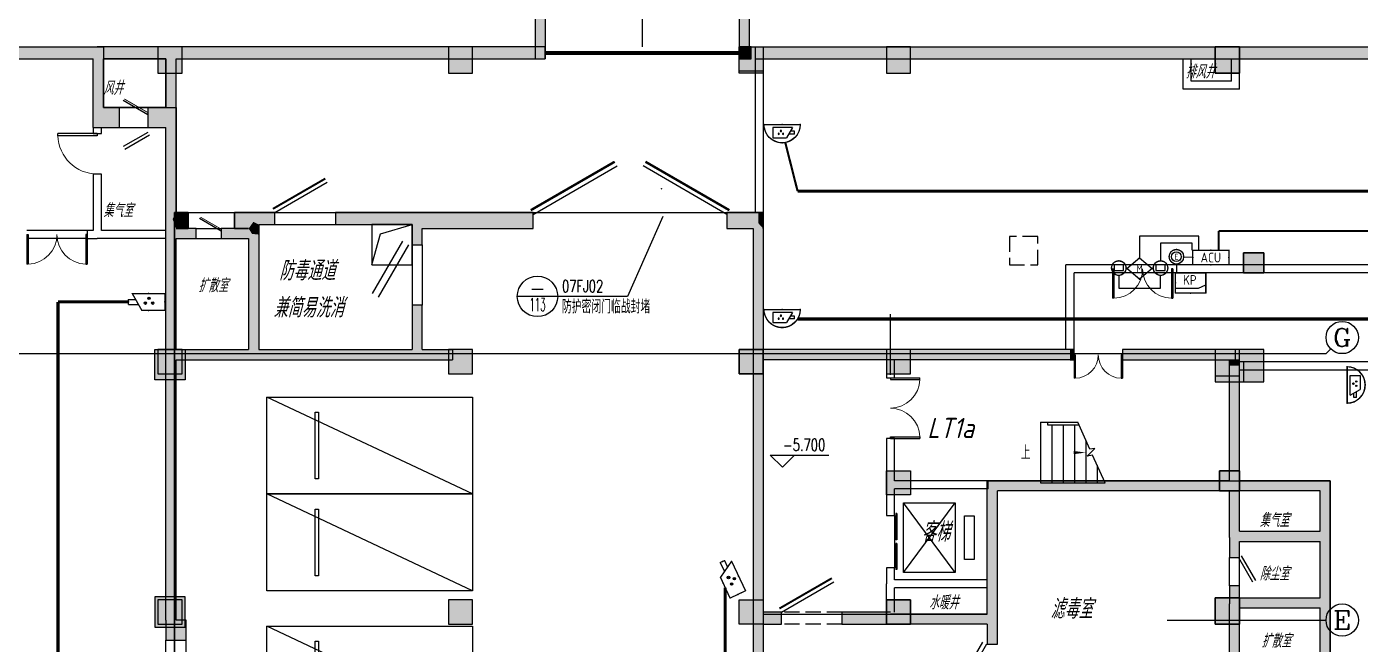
# Model space of a CAD drawing. Extents: x 1398449 to 2142961, y 256969 to 1032940.
# Drawn here: x 1593401 to 1626445, y 987107 to 1002407 of the extents above; entities that cross this region are included whole.
import ezdxf
from ezdxf.enums import TextEntityAlignment as Align

# ---------------------------------------------------------------- set-up
doc = ezdxf.new("R2010")
doc.units = 0
doc.header["$LTSCALE"] = 1500
doc.header["$PDSIZE"] = 50
doc.linetypes.add('DASH', pattern=[0.35, 0.25, -0.1])
for name, color, linetype in [('1-建筑底图', 8, 'Continuous'), ('A-Pkng-Bdry', 132, 'Continuous'), ('AXIS_TEXT', 7, 'Continuous'), ('EQUIP-安防', 3, 'Continuous'), ('PUB_HATCH', 8, 'Continuous'), ('WIRE-综合布线', 5, 'Continuous'), ('公用-影线', 8, 'Continuous'), ('建筑-墙体', 2, 'Continuous'), ('建筑-柱子', 2, 'Continuous'), ('覆土', 7, 'Continuous')]:
    doc.layers.add(name, color=color, linetype=linetype)
doc.styles.add('_TCH_AXIS', font='COMPLEX', dxfattribs={"bigfont": 'GBCBIG'})
doc.styles.add('_TCH_DIM', font='SIMPLEX', dxfattribs={"bigfont": 'GBCBIG'})
doc.styles.add('_TEL_ATTDEF', font='GBENOR', dxfattribs={"width": 0.8, "height": 3, "bigfont": 'GBCBIG'})
doc.styles.add('_TEL_DIM', font='SIMPLEX', dxfattribs={"width": 0.8, "height": 3.5, "bigfont": 'HZTXT'})
doc.styles.add('A_DIM', font='simplex.shx', dxfattribs={"width": 0.7, "bigfont": 'gbcbig.shx'})
doc.styles.add('COMPLEX', font='COMPLEX')
doc.styles.get("Standard").update_dxf_attribs({"font": 'gbeitc.shx', "bigfont": 'gbcbig.shx'})

# ---------------------------------------------------------------- blocks, each defined once
blk = doc.blocks.new('_FZH')
blk.add_lwpolyline([(-0.5, -0.5), (0.5, -0.5), (0.5, 0.5), (-0.5, 0.5)], close=True)
at = {"layer": 'PUB_HATCH'}
blk.add_solid([(-0.5, -0.5), (0.5, -0.5), (-0.5, 0.5), (0.5, 0.5)], dxfattribs=at)
blk = doc.blocks.new('A$C10362422')
at = {"layer": '公用-影线'}
for points in [[(12573, 17526), (12573, 3326), (12823, 3326), (12823, 17526)], [(7523, 3626), (7773, 3626), (7773, 8676), (7523, 8676)]]:
    blk.add_hatch(color=256, dxfattribs=at).paths.add_polyline_path(points)
at = {"layer": '建筑-墙体'}
for p, q in [((12573, 17526), (12573, 3326)), ((12823, 17526), (12823, 3326)), ((7523, 9376), (7523, 3626)), ((7773, 8426), (7773, 3626)), ((12823, 3326), (12573, 3326))]:
    blk.add_line(p, q, dxfattribs=at)
at = {"layer": '覆土'}
blk.add_line((10173, 8426), (10173, 3626), dxfattribs=at)
at = {"layer": '建筑-柱子', "xscale": 600, "yscale": 600, "zscale": 600, "rotation": 90}
blk.add_blockref('_FZH', (7473, 3326), dxfattribs=at)
blk = doc.blocks.new('$DorLib2D$00000002')
for p, q in [((-0.5, 0), (-0.5, 0.4875)), ((-0.475, 0.4875), (-0.5, 0.4875)), ((-0.475, 0), (-0.475, 0.4875)), ((0.475, 0), (0.475, 0.4875)), ((0.475, 0.4875), (0.5, 0.4875)), ((0.5, 0), (0.5, 0.4875)), ((-0.5, 0), (-0.475, 0)), ((0.5, 0), (0.475, 0))]:
    blk.add_line(p, q)
at = {"lineweight": 13}
for centre, start, end in [((-0.4875, 0), 0, 88.53072), ((0.4875, 0), 91.46928, 180)]:
    blk.add_arc(centre, 0.4875, start, end, dxfattribs=at)
blk = doc.blocks.new('$DorLib2D$00000180')
at = {"color": 0}
for p, q in [((-0.557, 0.242), (0.309, 0.742)), ((-0.5, 0.143), (0.366, 0.643))]:
    blk.add_line(p, q, dxfattribs=at)
blk = doc.blocks.new('$DORLIB2D$00000127')
at = {"color": 0}
for points in [[(-0.533, 0.795), (-0.533, 0.69)], [(-0.033, 0.795), (-0.533, 0.795)], [(-0.033, 0.795), (-0.033, 0.69)], [(0.533, 0.795), (0.033, 0.795)], [(0.033, 0.795), (0.033, 0.69)], [(0.533, 0.795), (0.533, 0.69)], [(-0.033, 0.69), (-0.533, 0.69)], [(0.533, 0.69), (0.033, 0.69)], [(0.5, 0.5), (-0.5, 0.5)]]:
    blk.add_lwpolyline(points, dxfattribs=at)
blk = doc.blocks.new('$DorLib2D$00000193')
at = {"color": 0}
blk.add_line((-0.5, 0.1), (0.366, 0.6), dxfattribs=at)
at = {"color": 0, "const_width": 0.0333}
blk.add_lwpolyline([(-0.533, 0.158), (0.333, 0.658)], dxfattribs=at)
blk = doc.blocks.new('$DorLib2D$00000213')
at = {"color": 0, "linetype": 'DASH', "const_width": 0.02}
blk.add_lwpolyline([(0.5, 0), (-0.5, 0)], dxfattribs=at)
blk = doc.blocks.new('$DorLib2D$00000207')
at = {"color": 0}
for p, q in [((-0.5, 0.0313), (-0.067, 0.2813)), ((0.5, 0.0313), (0.067, 0.2813))]:
    blk.add_line(p, q, dxfattribs=at)
at = {"color": 0, "const_width": 0.0125}
for points in [[(-0.5125, 0.0529), (-0.0795, 0.3029)], [(0.5125, 0.0529), (0.0795, 0.3029)]]:
    blk.add_lwpolyline(points, dxfattribs=at)
blk = doc.blocks.new('$DorLib2D$00000001')
for p, q in [((0.45, 0.975), (0.5, 0.975)), ((0.45, 0), (0.45, 0.975)), ((0.5, 0), (0.5, 0.975)), ((0.5, 0), (0.45, 0))]:
    blk.add_line(p, q)
at = {"lineweight": 13}
blk.add_arc((0.475, 0), 0.975, 91.4693, 180, dxfattribs=at)
blk = doc.blocks.new('_AXISO')
blk.add_circle((0, 0), 0.5)
at = {"layer": 'AXIS_TEXT', "style": 'COMPLEX', "width": 1.041667}
blk.add_attdef('A', text='', height=0.56, dxfattribs=at).set_placement((-0.25, -0.28), (0.25, -0.28), align=Align.FIT)
blk = doc.blocks.new('*U195')
at = {"layer": 'A-Pkng-Bdry'}
blk.add_line((28605, 362529), (26205, 357429), dxfattribs=at)
for points in [[(28605, 357429), (26205, 357429), (26205, 362529), (28605, 362529)], [(28231, 358629), (26580, 358629), (26580, 358710), (28231, 358710)]]:
    blk.add_lwpolyline(points, close=True, dxfattribs=at)
blk = doc.blocks.new('1-地下一层建筑底图')
at = {"layer": '1-建筑底图'}
for points in [[(74000, 36500), (74000, 36200), (79300, 36200), (79416.7, 36300), (79400, 36500)], [(81216.7, 36300), (81200, 36500), (79400, 36500), (79416.7, 36300), (79550, 36200), (81100, 36200)], [(81350, 36200), (90500, 36200), (90500, 36500), (81200, 36500), (81216.7, 36300)], [(95600, 36500), (95300, 36500), (95300, 36200), (95600, 36200)], [(95700, 36200), (106400, 36200), (106400, 36500), (95700, 36500)], [(106400, 36500), (106400, 36200), (107600, 36200), (107600, 36500)], [(107600, 36500), (107600, 36200), (120850, 36200), (120975, 36300), (120975, 36500)], [(79300, 34500), (79550, 35000), (79550, 36200), (79416.7, 36300), (79300, 36200)], [(81183.3, 34800), (81350, 34900), (81350, 36200), (81216.7, 36300), (81100, 36200), (81100, 35000)], [(79300, 34500), (79950, 34500), (79950, 35000), (79550, 35000)], [(81100, 35000), (80650, 35000), (80650, 34500), (81100, 34500), (81183.3, 34800)], [(81266.7, 32233.3), (81350, 32400), (81350, 34900), (81183.3, 34800), (81100, 34500), (81100, 32300)], [(81350, 32000), (81650, 32000), (81650, 32400), (81350, 32400), (81266.7, 32233.3)], [(83250, 32400), (82800, 32400), (82800, 32000), (83150, 32000), (83266.7, 32166.7)], [(83400, 32100), (83800, 32100), (83800, 32400), (83250, 32400), (83266.7, 32166.7)], [(87325, 32400), (85300, 32400), (85300, 32100), (87200, 32100), (87325, 32166.7)], [(87450, 32000), (90200, 32000), (90200, 32400), (87325, 32400), (87325, 32166.7)], [(95775, 32400), (95000, 32400), (95000, 32000), (95650, 32000), (95775, 32133.3)], [(95900, 32400), (95775, 32400), (95775, 32133.3), (95900, 32000)], [(81266.7, 31866.7), (81350, 32000), (81266.7, 32233.3), (81100, 32300), (81100, 31850)], [(83266.7, 32166.7), (83150, 32000), (83233.3, 31866.7), (83400, 31850), (83400, 32100)], [(87200, 32100), (87200, 31600), (87450, 31600), (87450, 32000), (87325, 32166.7)], [(95775, 32133.3), (95650, 32000), (95650, 28900), (95816.7, 28883.3), (95900, 29000), (95900, 32000)], [(81266.7, 28883.3), (81350, 29000), (81350, 31750), (81266.7, 31866.7), (81100, 31850), (81100, 28900)], [(81350, 31750), (81850, 31750), (81850, 32000), (81350, 32000), (81266.7, 31866.7)], [(83150, 32000), (82470, 32000), (82470, 31750), (83150, 31750), (83233.3, 31866.7)], [(83233.3, 31866.7), (83150, 31750), (83150, 29000), (83266.7, 28916.7), (83400, 29000), (83400, 31850)], [(87450, 29000), (87450, 30100), (87200, 30100), (87200, 29000), (87325, 28916.7)], [(81100, 22300), (81350, 22300), (81350, 28750), (81266.7, 28883.3), (81100, 28900)], [(81266.7, 28883.3), (81350, 28750), (83250, 28750), (83266.7, 28916.7), (83150, 29000), (81350, 29000)], [(83266.7, 28916.7), (83250, 28750), (87325, 28750), (87325, 28916.7), (87200, 29000), (83400, 29000)], [(87325, 28916.7), (87325, 28750), (88200, 28750), (88200, 29000), (87450, 29000)], [(95816.7, 28883.3), (95650, 28900), (95650, 22300), (95816.7, 22333.3), (95900, 22500), (95900, 28750)], [(99050, 28750), (99050, 29000), (95900, 29000), (95816.7, 28883.3), (95900, 28750)], [(103500, 28750), (103500, 29000), (99050, 29000), (99050, 28750)], [(103500, 28750), (103600, 28750), (103600, 29000), (103500, 29000)], [(107600, 29000), (104800, 29000), (104800, 28750), (107600, 28750)], [(107450, 28600), (107700, 28600), (107700, 28750), (107450, 28750)], [(107575, 25625), (107700, 25750), (107700, 28600), (107450, 28600), (107450, 25750)], [(107575, 25625), (107450, 25750), (101450, 25750), (101700, 25500), (107450, 25500)], [(101450, 23200), (101700, 23200), (101700, 25500), (101450, 25750)], [(107616.7, 24366.7), (107700, 24500), (107700, 25500), (107575, 25625), (107450, 25500), (107450, 24350)], [(109700, 25500), (109950, 25750), (107700, 25750), (107575, 25625), (107700, 25500)], [(109783.3, 24366.7), (109950, 24350), (109950, 25750), (109700, 25500), (109700, 24500)], [(107616.7, 24366.7), (107700, 24250), (109700, 24250), (109783.3, 24366.7), (109700, 24500), (107700, 24500)], [(107450, 24350), (107450, 23850), (107700, 23850), (107700, 24250), (107616.7, 24366.7)], [(109783.3, 22716.7), (109950, 22700), (109950, 24350), (109783.3, 24366.7), (109700, 24250), (109700, 22850)], [(101533.3, 22316.7), (101700, 22300), (101700, 23200), (101450, 23200), (101450, 22450)], [(107700, 22850), (107700, 23150), (107450, 23150), (107450, 22700), (107616.7, 22716.7)], [(107616.7, 22716.7), (107700, 22600), (109700, 22600), (109783.3, 22716.7), (109700, 22850), (107700, 22850)], [(95900, 22200), (96350, 22200), (96350, 22500), (95900, 22500), (95816.7, 22333.3)], [(99050, 22500), (97850, 22500), (97850, 22200), (99050, 22200)], [(107616.7, 20366.7), (107700, 20500), (107700, 22600), (107616.7, 22716.7), (107450, 22700), (107450, 20350)], [(109783.3, 20366.7), (109950, 20350), (109950, 22700), (109783.3, 22716.7), (109700, 22600), (109700, 20500)], [(81100, 22300), (81100, 21800), (81600, 21800), (81600, 22300)], [(95816.7, 22333.3), (95650, 22300), (95650, 19850), (95900, 20100), (95900, 22200)], [(101533.3, 22316.7), (101450, 22450), (99050, 22450), (99050, 22200), (101450, 22200)], [(101450, 22200), (101450, 21700), (101700, 21700), (101700, 22300), (101533.3, 22316.7)]]:
    blk.add_hatch(color=256, dxfattribs=at).paths.add_polyline_path(points)
h = blk.add_hatch(color=256, dxfattribs=at)
h.dxf.hatch_style = 1
h.paths.add_polyline_path([(80900, 35850), (81500, 35850), (81500, 36500), (80900, 36500)])
h = blk.add_hatch(color=256, dxfattribs=at)
h.dxf.hatch_style = 1
h.paths.add_polyline_path([(80900, 35850), (81500, 35850), (81500, 36500), (80900, 36500)])
h = blk.add_hatch(color=256, dxfattribs=at)
h.dxf.hatch_style = 1
h.paths.add_polyline_path([(80900, 35850), (81500, 35850), (81500, 36500), (80900, 36500)])
h = blk.add_hatch(color=256, dxfattribs=at)
h.dxf.hatch_style = 1
h.paths.add_polyline_path([(88100, 35850), (88700, 35850), (88700, 36500), (88100, 36500)])
h = blk.add_hatch(color=256, dxfattribs=at)
h.dxf.hatch_style = 1
h.paths.add_polyline_path([(95300, 36500), (95900, 36500), (95900, 35850), (95300, 35850)])
h = blk.add_hatch(color=256, dxfattribs=at)
h.dxf.hatch_style = 1
h.paths.add_polyline_path([(98950, 35850), (99550, 35850), (99550, 36500), (98950, 36500)])
h = blk.add_hatch(color=256, dxfattribs=at)
h.dxf.hatch_style = 1
h.paths.add_polyline_path([(107100, 35850), (107700, 35850), (107700, 36500), (107100, 36500)])
h = blk.add_hatch(color=256, dxfattribs=at)
h.dxf.hatch_style = 1
h.paths.add_polyline_path([(107100, 36500), (107700, 36500), (107700, 35850), (107100, 35850)])
h = blk.add_hatch(color=256, dxfattribs=at)
h.dxf.hatch_style = 1
h.paths.add_polyline_path([(107800, 30900), (108300, 30900), (108300, 31400), (107800, 31400)])
h = blk.add_hatch(color=256, dxfattribs=at)
h.dxf.hatch_style = 1
h.paths.add_polyline_path([(107800, 31400), (108300, 31400), (108300, 30900), (107800, 30900)])
h = blk.add_hatch(color=256, dxfattribs=at)
h.dxf.hatch_style = 1
h.paths.add_polyline_path([(81575, 28250), (80825, 28250), (80825, 29000), (81575, 29000)])
h = blk.add_hatch(color=256, dxfattribs=at)
h.dxf.hatch_style = 1
h.paths.add_polyline_path([(80900, 28400), (81500, 28400), (81500, 29000), (80900, 29000)])
h = blk.add_hatch(color=256, dxfattribs=at)
h.dxf.hatch_style = 1
h.paths.add_polyline_path([(88100, 28400), (88700, 28400), (88700, 29000), (88100, 29000)])
h = blk.add_hatch(color=256, dxfattribs=at)
h.dxf.hatch_style = 1
h.paths.add_polyline_path([(88100, 28400), (88700, 28400), (88700, 29000), (88100, 29000)])
h = blk.add_hatch(color=256, dxfattribs=at)
h.dxf.hatch_style = 1
h.paths.add_polyline_path([(95300, 28400), (95900, 28400), (95900, 29000), (95300, 29000)])
h = blk.add_hatch(color=256, dxfattribs=at)
h.dxf.hatch_style = 1
h.paths.add_polyline_path([(95300, 29000), (95900, 29000), (95900, 28400), (95300, 28400)])
h = blk.add_hatch(color=256, dxfattribs=at)
h.dxf.hatch_style = 1
h.paths.add_polyline_path([(98950, 28400), (99550, 28400), (99550, 29000), (98950, 29000)])
h = blk.add_hatch(color=256, dxfattribs=at)
h.dxf.hatch_style = 1
h.paths.add_polyline_path([(98950, 28400), (99550, 28400), (99550, 29000), (98950, 29000)])
h = blk.add_hatch(color=256, dxfattribs=at)
h.dxf.hatch_style = 1
h.paths.add_polyline_path([(107100, 28350), (107700, 28350), (107700, 29000), (107100, 29000)])
h = blk.add_hatch(color=256, dxfattribs=at)
h.dxf.hatch_style = 1
h.paths.add_polyline_path([(107100, 28200), (108300, 28200), (108300, 29000), (107100, 29000)])
h = blk.add_hatch(color=256, dxfattribs=at)
h.dxf.hatch_style = 1
h.paths.add_polyline_path([(107800, 28200), (108300, 28200), (108300, 28700), (107800, 28700)])
h = blk.add_hatch(color=256, dxfattribs=at)
h.dxf.hatch_style = 1
h.paths.add_polyline_path([(98950, 26000), (99550, 26000), (99550, 25400), (98950, 25400)])
h = blk.add_hatch(color=256, dxfattribs=at)
h.dxf.hatch_style = 1
h.paths.add_polyline_path([(107700, 25500), (107200, 25500), (107200, 26000), (107700, 26000)])
h = blk.add_hatch(color=256, dxfattribs=at)
h.dxf.hatch_style = 1
h.paths.add_polyline_path([(107200, 25500), (107700, 25500), (107700, 26000), (107200, 26000)])
h = blk.add_hatch(color=256, dxfattribs=at)
h.dxf.hatch_style = 1
h.paths.add_polyline_path([(107700, 25500), (107200, 25500), (107200, 26000), (107700, 26000)])
h = blk.add_hatch(color=256, dxfattribs=at)
h.dxf.hatch_style = 1
h.paths.add_polyline_path([(80825, 22125), (81575, 22125), (81575, 22875), (80825, 22875)])
h = blk.add_hatch(color=256, dxfattribs=at)
h.dxf.hatch_style = 1
h.paths.add_polyline_path([(80900, 22200), (81500, 22200), (81500, 22800), (80900, 22800)])
h = blk.add_hatch(color=256, dxfattribs=at)
h.dxf.hatch_style = 1
h.paths.add_polyline_path([(88100, 22200), (88700, 22200), (88700, 22800), (88100, 22800)])
h = blk.add_hatch(color=256, dxfattribs=at)
h.dxf.hatch_style = 1
h.paths.add_polyline_path([(88100, 22200), (88700, 22200), (88700, 22800), (88100, 22800)])
h = blk.add_hatch(color=256, dxfattribs=at)
h.dxf.hatch_style = 1
h.paths.add_polyline_path([(95900, 22200), (95300, 22200), (95300, 22800), (95900, 22800)])
h = blk.add_hatch(color=256, dxfattribs=at)
h.dxf.hatch_style = 1
h.paths.add_polyline_path([(95650, 22800), (95650, 22200), (95900, 22200), (95900, 22800)])
h = blk.add_hatch(color=256, dxfattribs=at)
h.dxf.hatch_style = 1
h.paths.add_polyline_path([(99550, 22200), (98950, 22200), (98950, 22800), (99550, 22800)])
h = blk.add_hatch(color=256, dxfattribs=at)
h.dxf.hatch_style = 1
h.paths.add_polyline_path([(98950, 22200), (99550, 22200), (99550, 22800), (98950, 22800)])
h = blk.add_hatch(color=256, dxfattribs=at)
h.dxf.hatch_style = 1
h.paths.add_polyline_path([(107700, 22200), (107100, 22200), (107100, 22850), (107700, 22850)])
h = blk.add_hatch(color=256, dxfattribs=at)
h.dxf.hatch_style = 1
h.paths.add_polyline_path([(107100, 22200), (107700, 22200), (107700, 22850), (107100, 22850)])
for p, q in [((74000, 36500), (79400, 36500)), ((81200, 36500), (79400, 36500)), ((90500, 36500), (81200, 36500)), ((90500, 36200), (90500, 36500)), ((95600, 36500), (95300, 36500)), ((95300, 36500), (95300, 36200)), ((95600, 36200), (95600, 36500)), ((95700, 36500), (106400, 36500)), ((95700, 36500), (95700, 36200)), ((106400, 36500), (107600, 36500)), ((107600, 36500), (120975, 36500)), ((74000, 36200), (79300, 36200)), ((79300, 34500), (79300, 36200)), ((81100, 36200), (79550, 36200)), ((79550, 35000), (79550, 36200)), ((81100, 35000), (81100, 36200)), ((81350, 36200), (90500, 36200)), ((81350, 34900), (81350, 36200)), ((95300, 36200), (95600, 36200)), ((95700, 36200), (106400, 36200)), ((95700, 36200), (95700, 32400)), ((95900, 36200), (95900, 32400)), ((106300, 35450), (106300, 36200)), ((106400, 36200), (107600, 36200)), ((106500, 35650), (106500, 36200)), ((107500, 35650), (107500, 36200)), ((107600, 36200), (120850, 36200)), ((107700, 35450), (107700, 36200)), ((107700, 35450), (106300, 35450)), ((107500, 35650), (106500, 35650)), ((79950, 35000), (79550, 35000)), ((79950, 34500), (79950, 35000)), ((79950, 35000), (80650, 35000)), ((81100, 35000), (80650, 35000)), ((80650, 35000), (80650, 34500)), ((81350, 32400), (81350, 34900)), ((79300, 34500), (79300, 34350)), ((79300, 34500), (79950, 34500)), ((79500, 34350), (79500, 34500)), ((79950, 34500), (80650, 34500)), ((80650, 34500), (81100, 34500)), ((81100, 32300), (81100, 34500)), ((79300, 34350), (79500, 34350)), ((79500, 33350), (79300, 33350)), ((79300, 33350), (79300, 31950)), ((79500, 31950), (79500, 33350)), ((81650, 32400), (81350, 32400)), ((81650, 32400), (82800, 32400)), ((81650, 32000), (81650, 32400)), ((83250, 32400), (82800, 32400)), ((82800, 32400), (82800, 32000)), ((83800, 32400), (83250, 32400)), ((83800, 32100), (83800, 32400)), ((83800, 32400), (85300, 32400)), ((87325, 32400), (85300, 32400)), ((85300, 32400), (85300, 32100)), ((90200, 32400), (87325, 32400)), ((90200, 32000), (90200, 32400)), ((95775, 32400), (95000, 32400)), ((95000, 32400), (95000, 32000)), ((95900, 32400), (95775, 32400)), ((95900, 32000), (95900, 32400)), ((81100, 31850), (81100, 32300)), ((83400, 32100), (83800, 32100)), ((83400, 32100), (83400, 31850)), ((83800, 32100), (85300, 32100)), ((85300, 32100), (87200, 32100)), ((87200, 32100), (87200, 31600)), ((93407.8, 32300), (92535.6, 30318.5)), ((79150, 31950), (77650, 31950)), ((79150, 31750), (77650, 31750)), ((79300, 31950), (79150, 31950)), ((79150, 31950), (79150, 31750)), ((79150, 31750), (79400, 31750)), ((81100, 31750), (79400, 31750)), ((81100, 31950), (79500, 31950)), ((81100, 28900), (81100, 31850)), ((81350, 32000), (81650, 32000)), ((81850, 32000), (81350, 32000)), ((81350, 32000), (81350, 32000)), ((81350, 29000), (81350, 31750)), ((81350, 31750), (81850, 31750)), ((81850, 31750), (81850, 32000)), ((81850, 32000), (82470, 32000)), ((81850, 31750), (82470, 31750)), ((83150, 32000), (82470, 32000)), ((82470, 32000), (82470, 31750)), ((82470, 31750), (83150, 31750)), ((82800, 32000), (83150, 32000)), ((83150, 32000), (83150, 32000)), ((83150, 31750), (83150, 29000)), ((83400, 31850), (83400, 29000)), ((87450, 32000), (90200, 32000)), ((87450, 31600), (87450, 32000)), ((95000, 32000), (95650, 32000)), ((95650, 32000), (95650, 28900)), ((95900, 32000), (95900, 32000)), ((95900, 32000), (95900, 29000)), ((87200, 31600), (87450, 31600)), ((87200, 31600), (87200, 30100)), ((87450, 31600), (87450, 30100)), ((103400, 29000), (103400, 31100)), ((120850, 31100), (103400, 31100)), ((103600, 29000), (103600, 30900)), ((120850, 30900), (103600, 30900)), ((87450, 30100), (87200, 30100)), ((87200, 30100), (87200, 29000)), ((87450, 29000), (87450, 30100)), ((90806.5, 30318.5), (89806.5, 30318.5)), ((92535.6, 30318.5), (90806.5, 30318.5)), ((99050, 28378.2), (99050, 29878.2)), ((29728.9, 28900), (108601, 28900)), ((81100, 22300), (81100, 28900)), ((81350, 29000), (83150, 29000)), ((81350, 22300), (81350, 28750)), ((81350, 28750), (83250, 28750)), ((83250, 28750), (87325, 28750)), ((83400, 29000), (87200, 29000)), ((87325, 28750), (88200, 28750)), ((87450, 29000), (88200, 29000)), ((88200, 29000), (88200, 28750)), ((95650, 28900), (95650, 22300)), ((99050, 29000), (95900, 29000)), ((99050, 28750), (95900, 28750)), ((95900, 28750), (95900, 22500)), ((98950, 28750), (98950, 28300)), ((103500, 29000), (99050, 29000)), ((103500, 28750), (99050, 28750)), ((99150, 28300), (99150, 28750)), ((103600, 29000), (103500, 29000)), ((103500, 28750), (103600, 28750)), ((103600, 28750), (103600, 29000)), ((107600, 29000), (104800, 29000)), ((104800, 29000), (104800, 28750)), ((104800, 28750), (107600, 28750)), ((105911, 28900), (109844.3, 28900)), ((107450, 28600), (107450, 28750)), ((107450, 28750), (107700, 28750)), ((107600, 28750), (107600, 29000)), ((107700, 28600), (107700, 28750)), ((109961.5, 29017.2), (109844.3, 28900)), ((107450, 25750), (107450, 28600)), ((113100, 28700), (107700, 28700)), ((107700, 25750), (107700, 28600)), ((107700, 28500), (113100, 28500)), ((98950, 28300), (99150, 28300)), ((102770, 27200), (102940, 27200)), ((102770, 27200), (102770, 25700)), ((102940, 27200), (103691.8, 27200)), ((102940, 27200), (103691.8, 27200)), ((102940, 27200), (102940, 27140)), ((102940, 27140), (103718.8, 27140)), ((103050, 27140), (103050, 25700)), ((103330, 27140), (103330, 25700)), ((103610, 27140), (103610, 25700)), ((103993.1, 26531.9), (103691.8, 27200)), ((99150, 26800), (98950, 26800)), ((98950, 26800), (98950, 25650)), ((99150, 25750), (99150, 26800)), ((103890, 26760.5), (103890, 25700)), ((103925.5, 26364.5), (104118.1, 26552.3)), ((104118.1, 26552.3), (103993.1, 26531.9)), ((96372.9, 26087.6), (96072.9, 26387.6)), ((96072.9, 26387.6), (97523.9, 26387.6)), ((96372.9, 26087.6), (96672.9, 26387.6)), ((104058.7, 26386.3), (103925.5, 26364.5)), ((104368.2, 25700), (104058.7, 26386.3)), ((104170, 26139.5), (104170, 25700)), ((98950, 25650), (98950, 24894.4)), ((101475, 25750), (99150, 25750)), ((99150, 24894.4), (99150, 25550)), ((101475, 25550), (99150, 25550)), ((107450, 25750), (101450, 25750)), ((101450, 23200), (101450, 25750)), ((101475, 25550), (101475, 25750)), ((107450, 25500), (101700, 25500)), ((101700, 23200), (101700, 25500)), ((102770, 25700), (104368.2, 25700)), ((107450, 24350), (107450, 25500)), ((109950, 25750), (107700, 25750)), ((109700, 25500), (107700, 25500)), ((107700, 24500), (107700, 25500)), ((109700, 24500), (109700, 25500)), ((109950, 24350), (109950, 25750)), ((99375, 23478.4), (100655, 25204.8)), ((100655, 23478.4), (99375, 25204.8)), ((98950, 24894.4), (99150, 24894.4)), ((107700, 24500), (109700, 24500)), ((107450, 24350), (107450, 23850)), ((107700, 23850), (107700, 24250)), ((107700, 24250), (109700, 24250)), ((109700, 22850), (109700, 24250)), ((109950, 22700), (109950, 24350)), ((107450, 23850), (107700, 23850)), ((107450, 23150), (107450, 23850)), ((107700, 23150), (107700, 23850)), ((99150, 23594.4), (98950, 23594.4)), ((98950, 23594.4), (98950, 23200)), ((99150, 23300), (99150, 23594.4)), ((98950, 22500), (98950, 23200)), ((101450, 23300), (99150, 23300)), ((101450, 22450), (101450, 23200)), ((101700, 22300), (101700, 23200)), ((107700, 23150), (107450, 23150)), ((107450, 23150), (107450, 22700)), ((107700, 22850), (107700, 23150)), ((101450, 23100), (99150, 23100)), ((99150, 22500), (99150, 23100)), ((107700, 22850), (109700, 22850)), ((96350, 22500), (95900, 22500)), ((96350, 22200), (96350, 22500)), ((99050, 22500), (97850, 22500)), ((97850, 22500), (97850, 22200)), ((107450, 20350), (107450, 22700)), ((107700, 20500), (107700, 22600)), ((107700, 22600), (109700, 22600)), ((109700, 20500), (109700, 22600)), ((109950, 20350), (109950, 22700)), ((81100, 22300), (81100, 21800)), ((81600, 22300), (81350, 22300)), ((81600, 21800), (81600, 22300)), ((95650, 22300), (95650, 19850)), ((95900, 22200), (95900, 20100)), ((95900, 22200), (96350, 22200)), ((97850, 22200), (99050, 22200)), ((101450, 22450), (99050, 22450)), ((101450, 22200), (99050, 22200)), ((101450, 22200), (101450, 21700)), ((101700, 21700), (101700, 22300)), ((105911, 22300), (109844.3, 22300)), ((81100, 20600), (81100, 21800)), ((81100, 21800), (81600, 21800)), ((81600, 20600), (81600, 21800)), ((101450, 21700), (101700, 21700))]:
    blk.add_line(p, q, dxfattribs=at)
at = {"layer": '1-建筑底图', "linetype": 'DASH'}
for p, q in [((81650, 32400), (81650, 32000)), ((82800, 32000), (82800, 32400)), ((97850, 22500), (96350, 22500)), ((97850, 22200), (96350, 22200))]:
    blk.add_line(p, q, dxfattribs=at)
at = {"layer": '1-建筑底图'}
for points in [[(67425, 36500), (79550, 36500), (79550, 35000), (81350, 35000), (81350, 32400), (81350, 32400), (81350, 32400), (81310, 32400), (81310, 0), (29050, 0)], [(86200, 31100), (86419.6, 31870.4), (87200, 32100)], [(87200, 32100), (86200, 32100), (86200, 31100), (87200, 31100), (87200, 32100)]]:
    blk.add_lwpolyline(points, dxfattribs=at)
for points in [[(80900, 35850), (81500, 35850), (81500, 36500), (80900, 36500)], [(80900, 35850), (81500, 35850), (81500, 36500), (80900, 36500)], [(80900, 35850), (81500, 35850), (81500, 36500), (80900, 36500)], [(81310, 32400), (83150, 32400), (83150, 32400), (95900, 32400), (95900, 22450), (101450, 22450), (101450, 25750), (109950, 25750), (109950, 20250), (107700, 20250), (107700, 18500), (109950, 18500), (109950, 14950), (123350, 14950), (123350, 30900), (120850, 30900), (120850, 36500), (139000, 36500), (139000, 36500), (139000, 0), (81350, 0), (81350, 0), (81310, 0), (81310, 32000)], [(88100, 35850), (88700, 35850), (88700, 36500), (88100, 36500)], [(95300, 36500), (95900, 36500), (95900, 35850), (95300, 35850)], [(98950, 35850), (99550, 35850), (99550, 36500), (98950, 36500)], [(107100, 35850), (107700, 35850), (107700, 36500), (107100, 36500)], [(107100, 36500), (107700, 36500), (107700, 35850), (107100, 35850)], [(81100, 35000), (79550, 35000), (79550, 36200), (81100, 36200)], [(107800, 30900), (108300, 30900), (108300, 31400), (107800, 31400)], [(107800, 31400), (108300, 31400), (108300, 30900), (107800, 30900)], [(81575, 28250), (80825, 28250), (80825, 29000), (81575, 29000)], [(80900, 28400), (81500, 28400), (81500, 29000), (80900, 29000)], [(88100, 28400), (88700, 28400), (88700, 29000), (88100, 29000)], [(88100, 28400), (88700, 28400), (88700, 29000), (88100, 29000)], [(95300, 28400), (95900, 28400), (95900, 29000), (95300, 29000)], [(95300, 29000), (95900, 29000), (95900, 28400), (95300, 28400)], [(98950, 28400), (99550, 28400), (99550, 29000), (98950, 29000)], [(98950, 28400), (99550, 28400), (99550, 29000), (98950, 29000)], [(107100, 28350), (107700, 28350), (107700, 29000), (107100, 29000)], [(107100, 28200), (108300, 28200), (108300, 29000), (107100, 29000)], [(107800, 28200), (108300, 28200), (108300, 28700), (107800, 28700)], [(98950, 26000), (99550, 26000), (99550, 25400), (98950, 25400)], [(107700, 25500), (107200, 25500), (107200, 26000), (107700, 26000)], [(107200, 25500), (107700, 25500), (107700, 26000), (107200, 26000)], [(107700, 25500), (107200, 25500), (107200, 26000), (107700, 26000)], [(99375, 23478.4), (99375, 25204.8), (100655, 25204.8), (100655, 23478.4)], [(100890, 23798.4), (100890, 24884.8), (101125, 24884.8), (101125, 23798.4)], [(80825, 22125), (81575, 22125), (81575, 22875), (80825, 22875)], [(80900, 22200), (81500, 22200), (81500, 22800), (80900, 22800)], [(88100, 22200), (88700, 22200), (88700, 22800), (88100, 22800)], [(88100, 22200), (88700, 22200), (88700, 22800), (88100, 22800)], [(95900, 22200), (95300, 22200), (95300, 22800), (95900, 22800)], [(95900, 22200), (95300, 22200), (95300, 22800), (95900, 22800)], [(99550, 22200), (98950, 22200), (98950, 22800), (99550, 22800)], [(98950, 22200), (99550, 22200), (99550, 22800), (98950, 22800)], [(107700, 22200), (107100, 22200), (107100, 22850), (107700, 22850)], [(107100, 22200), (107700, 22200), (107700, 22850), (107100, 22850)]]:
    blk.add_lwpolyline(points, close=True, dxfattribs=at)
for points in [[(93377.5, 32984.7, -1), (93383.5, 32984.7, -1)], [(93407.8, 32300, 1), (93407.8, 32300, 1)], [(93407.8, 32300, 1), (93407.8, 32300, 1)]]:
    blk.add_lwpolyline(points, format="xyb", close=True, dxfattribs=at)
at = {"layer": '1-建筑底图', "linetype": 'DASH'}
blk.add_lwpolyline([(102000, 31100), (102700, 31100), (102700, 31800), (102000, 31800)], close=True, dxfattribs=at)
at = {"layer": '1-建筑底图'}
blk.add_lwpolyline([(102630, 26450, 0, 0, 0), (103890, 26450, 0, 80, 0), (103590, 26450, 0, 0, 0)], format="xyseb", dxfattribs=at)
blk.add_circle((90306.5, 30318.5), 500, dxfattribs=at)
at = {"layer": '1-建筑底图', "xscale": -1}
blk.add_blockref('A$C10362422', (103072.9, 32873.7), dxfattribs=at)
at = {"layer": '1-建筑底图'}
for name, p, xscale, yscale, zscale, rotation in [('$DorLib2D$00000213', (92900, 36350), -4800, 4800, 300, 180.0000000001445), ('$DorLib2D$00000193', (80300, 34750), -700, 700, -700, 359.9999999999555), ('$DorLib2D$00000180', (80300, 34477.9), -700, -700, -700, 359.9999999999517), ('$DorLib2D$00000001', (79400, 33850), 1000, 1000, 200, 89.9999999999475), ('$DorLib2D$00000207', (92600, 32200), -4800, -4800, -4800, 180.0000082215197), ('$DorLib2D$00000193', (84550, 32250), 1500, 1500, 1500, 359.999995262355), ('$DorLib2D$00000193', (82160, 31875), -620, 620, -620, 359.9999921107723), ('$DorLib2D$00000002', (78400, 31850), 1500, 1500, 200, 180), ('$DorLib2D$00000180', (87325, 30850), 1500, -1500, 1500, 270.0000000071448), ('$DorLib2D$00000002', (105300, 31002.1), -1500, 1500, 200, 179.9999999946478), ('$DorLib2D$00000002', (104200, 28875), -1200, 1200, 250, 180), ('$DorLib2D$00000002', (99050, 27550), 1500, -1500, 200, 90), ('$DORLIB2D$00000127', (99050, 24244.4), 1300, -200, 200, 90), ('$DorLib2D$00000180', (107575, 23500), -700, -700, -700, 90.00000010645492), ('$DorLib2D$00000180', (101575, 21200), -1000, 1000, -1000, 89.99999999999713)]:
    blk.add_blockref(name, p, dxfattribs=dict(at, xscale=xscale, yscale=yscale, zscale=zscale, rotation=rotation))
ref = blk.add_blockref('_AXISO', (110244.3, 29300), dxfattribs=dict(at, xscale=800, yscale=800, zscale=800))
ref.add_attrib('A', 'G', dxfattribs={"layer": 'AXIS_TEXT', "height": 452.5, "style": '_TCH_AXIS', "width": 1.166667}).set_placement((110018.1, 29073.7), (110470.6, 29073.7), align=Align.FIT)
at = {"layer": '1-建筑底图', "rotation": 270}
for p in [(-273829.5, 54029.7), (-273829.5, 51629.7), (-273829.5, 48355.2)]:
    blk.add_blockref('*U195', p, dxfattribs=at)
at = {"layer": '1-建筑底图', "linetype": 'DASH', "xscale": -1500, "yscale": -1500, "zscale": -1500, "rotation": 180}
blk.add_blockref('$DorLib2D$00000193', (97100, 22350), dxfattribs=at)
at = {"layer": '1-建筑底图'}
ref = blk.add_blockref('_AXISO', (110244.3, 22300), dxfattribs=dict(at, xscale=800, yscale=800, zscale=800))
ref.add_attrib('A', 'E', dxfattribs={"layer": 'AXIS_TEXT', "height": 452.5, "style": '_TCH_AXIS', "width": 1.3125}).set_placement((110018.1, 22073.7), (110470.6, 22073.7), align=Align.FIT)
for s, height, p in [('排风井', 337.59, (106365.7, 35717.3)), ('防毒通道', 482.27, (83902.3, 30714.7)), ('扩散室', 337.59, (81904.3, 30422.3)), ('兼简易洗消', 482.27, (83763.3, 29797)), ('LT1a', 500, (99962.8, 26809.1)), ('客梯', 482.27, (99824, 24241.5)), ('水暖井', 337.59, (100004.3, 22567.7)), ('滤毒室', 482.27, (103011.5, 22337.1))]:
    blk.add_text(s, height=height, dxfattribs=at).set_placement(p)
for s, rotation, p in [('风井', 360, (79550, 35313.3)), ('集气室', 360, (79550, 32281.7)), ('集气室', 0, (108197.2, 24606.2)), ('除尘室', 0, (108197.2, 23282.6)), ('扩散室', 0, (108245.6, 21619.8))]:
    blk.add_text(s, height=337.59, rotation=rotation, dxfattribs=at).set_placement(p)
at = {"layer": '1-建筑底图', "color": 7, "style": '_TCH_DIM'}
for s, height, width, p, p2 in [('-', 322, 1.458333, (90105.2, 30358.8), (90507.7, 30358.8)), ('113', 321.99, 0.570652, (90105.2, 29956.3), (90507.7, 29956.3))]:
    blk.add_text(s, height=height, dxfattribs=dict(at, width=width)).set_placement(p, p2, align=Align.FIT)
at = {"layer": '1-建筑底图', "color": 7}
for s, height, style, width, p in [('07FJ02', 297.5, '_TCH_DIM', 0.705882, (90911.5, 30423.5)), ('-5.700', 297.5, '_TCH_DIM', 0.705882, (96393.9, 26492.6)), ('上', 350, 'A_DIM', 0.7, (102280, 26275))]:
    blk.add_text(s, height=height, dxfattribs=dict(at, style=style, width=width)).set_placement(p)
at = {"layer": '1-建筑底图', "color": 7, "style": '_TCH_DIM'}
blk.add_text('防护密闭门临战封堵', height=337.59, dxfattribs=at).set_placement((90911.5, 29897))
blk = doc.blocks.new('$equip$00002965')
for p, q in [((-0.75, -0.1), (-0.75, 0.1)), ((-0.75, 0.1), (-0.457, 0.1)), ((-0.6, 0.35), (0.75, 0.35)), ((-0.6, 0.35), (-0.2, -0.35)), ((0.75, 0.35), (0.75, -0.35)), ((-0.75, -0.1), (-0.343, -0.1)), ((0.75, -0.35), (-0.2, -0.35))]:
    blk.add_line(p, q)
at = {"const_width": 0.04}
blk.add_lwpolyline([(-0.75, 0.1), (-0.75, -0.1), (-0.343, -0.1), (-0.2, -0.35), (0.75, -0.35), (0.75, 0.35), (-0.6, 0.35), (-0.457, 0.1), (-0.75, 0.1), (-0.75, -0.1)], dxfattribs=at)
for centre in [(0.1, 0.15), (-0.05, -0.05), (0.25, -0.05)]:
    blk.add_circle(centre, 0.05)
for p in [(-0.75, 0), (0.075, 0.35), (0.075, -0.35), (0.75, 0)]:
    blk.add_point(p)
for points in [[(0.057, 0.175), (0.143, 0.175), (0.05, 0.15), (0.15, 0.15)], [(0.057, 0.125), (0.143, 0.125), (0.05, 0.15), (0.15, 0.15)], [(0.075, 0.193), (0.125, 0.193), (0.057, 0.175), (0.143, 0.175)], [(0.075, 0.107), (0.125, 0.107), (0.057, 0.125), (0.143, 0.125)], [(0.1, 0.2), (0.1, 0.2), (0.075, 0.193), (0.125, 0.193)], [(0.1, 0.1), (0.1, 0.1), (0.075, 0.107), (0.125, 0.107)], [(-0.093, -0.025), (-0.007, -0.025), (-0.1, -0.05), (0, -0.05)], [(-0.093, -0.075), (-0.007, -0.075), (-0.1, -0.05), (0, -0.05)], [(-0.075, -0.007), (-0.025, -0.007), (-0.093, -0.025), (-0.007, -0.025)], [(-0.075, -0.093), (-0.025, -0.093), (-0.093, -0.075), (-0.007, -0.075)], [(-0.05, 0), (-0.05, 0), (-0.075, -0.007), (-0.025, -0.007)], [(-0.05, -0.1), (-0.05, -0.1), (-0.075, -0.093), (-0.025, -0.093)], [(0.207, -0.025), (0.293, -0.025), (0.2, -0.05), (0.3, -0.05)], [(0.207, -0.075), (0.293, -0.075), (0.2, -0.05), (0.3, -0.05)], [(0.225, -0.007), (0.275, -0.007), (0.207, -0.025), (0.293, -0.025)], [(0.225, -0.093), (0.275, -0.093), (0.207, -0.075), (0.293, -0.075)], [(0.25, 0), (0.25, 0), (0.225, -0.007), (0.275, -0.007)], [(0.25, -0.1), (0.25, -0.1), (0.225, -0.093), (0.275, -0.093)]]:
    blk.add_solid(points)
at = {"color": 7, "style": '_TEL_DIM', "flags": 1}
for tag in ['A', 'REMARK']:
    blk.add_attdef(tag, text='', height=0.00002, dxfattribs=at).set_placement((0, 0), align=Align.MIDDLE_CENTER)
blk = doc.blocks.new('$equip$00002353')
for p, q in [((0.75, 0), (-0.75, 0)), ((-0.517, -0.393), (-0.517, -0.273)), ((-0.517, -0.273), (-0.341, -0.273)), ((-0.517, -0.393), (-0.273, -0.393)), ((-0.427, -0.123), (0.383, -0.123)), ((-0.427, -0.123), (-0.187, -0.543)), ((0.383, -0.543), (-0.187, -0.543)), ((0.383, -0.123), (0.383, -0.543))]:
    blk.add_line(p, q)
at = {"const_width": 0.05}
for points in [[(-0.75, 0), (-0.779, 0)], [(0.75, 0), (0.779, 0)]]:
    blk.add_lwpolyline(points, dxfattribs=at)
blk.add_lwpolyline([(0.75, 0, -1), (-0.75, 0), (0.75, 0), (0.75, 0, -1), (-0.75, 0, -1.517539)], format="xyb", dxfattribs=at)
for centre, radius in [((-0.038, -0.38), 0.024), ((0.052, -0.26), 0.03), ((0.142, -0.38), 0.024)]:
    blk.add_circle(centre, radius)
blk.add_arc((0, 0), 0.75, 180, 0)
for p in [(-0.75, 0), (0, 0), (0.75, 0), (0, -0.75)]:
    blk.add_point(p)
for points in [[(-0.059, -0.368), (-0.017, -0.368), (-0.062, -0.38), (-0.014, -0.38)], [(-0.059, -0.392), (-0.017, -0.392), (-0.062, -0.38), (-0.014, -0.38)], [(-0.05, -0.359), (-0.026, -0.359), (-0.059, -0.368), (-0.017, -0.368)], [(-0.05, -0.401), (-0.026, -0.401), (-0.059, -0.392), (-0.017, -0.392)], [(-0.038, -0.356), (-0.038, -0.356), (-0.05, -0.359), (-0.026, -0.359)], [(-0.038, -0.404), (-0.038, -0.404), (-0.05, -0.401), (-0.026, -0.401)], [(0.026, -0.245), (0.078, -0.245), (0.022, -0.26), (0.082, -0.26)], [(0.026, -0.275), (0.078, -0.275), (0.022, -0.26), (0.082, -0.26)], [(0.037, -0.234), (0.067, -0.234), (0.026, -0.245), (0.078, -0.245)], [(0.037, -0.286), (0.067, -0.286), (0.026, -0.275), (0.078, -0.275)], [(0.052, -0.23), (0.052, -0.23), (0.037, -0.234), (0.067, -0.234)], [(0.052, -0.29), (0.052, -0.29), (0.037, -0.286), (0.067, -0.286)], [(0.121, -0.368), (0.163, -0.368), (0.118, -0.38), (0.166, -0.38)], [(0.121, -0.392), (0.163, -0.392), (0.118, -0.38), (0.166, -0.38)], [(0.13, -0.359), (0.154, -0.359), (0.121, -0.368), (0.163, -0.368)], [(0.13, -0.401), (0.154, -0.401), (0.121, -0.392), (0.163, -0.392)], [(0.142, -0.356), (0.142, -0.356), (0.13, -0.359), (0.154, -0.359)], [(0.142, -0.404), (0.142, -0.404), (0.13, -0.401), (0.154, -0.401)]]:
    blk.add_solid(points)
at = {"color": 7, "style": '_TEL_DIM', "flags": 1}
blk.add_attdef('A', text='', height=0.00002, dxfattribs=at).set_placement((0, 0), align=Align.MIDDLE_CENTER)
blk = doc.blocks.new('$equip$00002623')
for p, q in [((0.625, 0.429), (-0.625, 0.429)), ((-0.625, 0.429), (-0.625, -0.401)), ((-0.625, 0.229), (0.325, 0.229)), ((0.325, 0.229), (0.625, 0.089)), ((0.625, -0.401), (0.625, 0.429)), ((-0.625, -0.401), (0.625, -0.401))]:
    blk.add_line(p, q)
at = {"linetype": 'Continuous', "const_width": 0.05}
blk.add_lwpolyline([(-0.625, 0.429), (0.625, 0.429), (0.625, -0.401), (-0.625, -0.401)], close=True, dxfattribs=at)
for p in [(-0.625, 0.014), (0, 0.429), (0.625, 0.014), (0, -0.401)]:
    blk.add_point(p)
at = {"color": 7, "style": '_TEL_DIM'}
blk.add_attdef('$TEXT$', text='', height=0.4, dxfattribs=at).set_placement((-0.033, -0.112), align=Align.MIDDLE_CENTER)
at = {"color": 7, "style": '_TEL_DIM', "flags": 1}
blk.add_attdef('A', text='', height=0.000025, dxfattribs=at).set_placement((0, 0), align=Align.MIDDLE_CENTER)
blk = doc.blocks.new('$equip$00003182')
for p, q in [((0.75, 0.6), (-0.75, 0.6)), ((-0.75, 0.6), (-0.75, 0)), ((0.75, 0), (0.75, 0.6)), ((-0.75, 0), (0.75, 0))]:
    blk.add_line(p, q)
at = {"const_width": 0.05}
blk.add_lwpolyline([(-0.75, 0.6), (0.75, 0.6), (0.75, 0), (-0.75, 0), (-0.75, 0.6), (0.75, 0.6)], dxfattribs=at)
for p in [(0, 0.6), (-0.75, 0.3), (0, 0), (0.75, 0.3)]:
    blk.add_point(p)
at = {"color": 7, "style": '_TEL_ATTDEF'}
blk.add_attdef('$TEXT$', text='', height=0.4, dxfattribs=at).set_placement((0, 0.3), align=Align.MIDDLE_CENTER)
at = {"color": 7, "style": '_TEL_DIM', "flags": 1}
for tag in ['A', 'REMARK']:
    blk.add_attdef(tag, text='', height=0.00002, dxfattribs=at).set_placement((0, 0), align=Align.MIDDLE_CENTER)
blk = doc.blocks.new('$equip$00002375')
at = {"const_width": 0.05}
blk.add_lwpolyline([(0, 0.3, -1), (0, -0.3, -1), (0, 0.3, -0.254955)], format="xyb", dxfattribs=at)
for radius in [0.3, 0.2]:
    blk.add_circle((0, 0), radius)
for p in [(-0.3, 0), (0, 0.3), (0.3, 0), (0, -0.3)]:
    blk.add_point(p)
at = {"color": 7, "style": '_TEL_DIM'}
blk.add_attdef('$TEXT$', text='', height=0.24, dxfattribs=at).set_placement((0, 0), align=Align.MIDDLE_CENTER)
at = {"color": 7, "style": '_TEL_DIM', "flags": 1}
blk.add_attdef('A', text='', height=0.00002, dxfattribs=at).set_placement((0, 0), align=Align.MIDDLE_CENTER)
blk = doc.blocks.new('$equip$00002374')
for p, q in [((-0.516, -0.012), (0.004, 0.428)), ((0.004, 0.428), (0.524, -0.012)), ((0.004, -0.452), (-0.516, -0.012)), ((0.524, -0.012), (0.004, -0.452))]:
    blk.add_line(p, q)
at = {"const_width": 0.05}
blk.add_lwpolyline([(0.004, 0.428), (0.524, -0.012), (0.004, -0.452), (-0.516, -0.012), (0.004, 0.428), (0.524, -0.012)], dxfattribs=at)
for p in [(0.004, 0.428), (-0.516, -0.012), (0.004, -0.452), (0.524, -0.012)]:
    blk.add_point(p)
at = {"color": 7, "style": '_TEL_DIM'}
blk.add_attdef('$TEXT$', text='', height=0.3, dxfattribs=at).set_placement((0, 0), align=Align.MIDDLE_CENTER)
at = {"color": 7, "style": '_TEL_DIM', "flags": 1}
blk.add_attdef('A', text='', height=0.00002, dxfattribs=at).set_placement((0, 0), align=Align.MIDDLE_CENTER)
blk = doc.blocks.new('$equip$00002621')
for p, q in [((-0.193, 0.103), (-0.193, -0.097)), ((0.192, -0.097), (0.192, 0.103)), ((-0.193, -0.097), (0.192, -0.097))]:
    blk.add_line(p, q)
at = {"const_width": 0.05}
blk.add_lwpolyline([(-0.3, 0, 1), (0.3, 0, 1), (-0.3, 0, 0.702733)], format="xyb", dxfattribs=at)
blk.add_circle((0, 0), 0.3)
at = {"color": 1}
for p in [(-0.3, 0), (0, 0.3), (0.3, 0), (0, -0.3)]:
    blk.add_point(p, dxfattribs=at)
at = {"color": 7, "style": '_TEL_DIM', "flags": 1}
blk.add_attdef('A', text='', height=0.000025, dxfattribs=at).set_placement((0, 0), align=Align.MIDDLE_CENTER)

msp = doc.modelspace()

# ---------------------------------------------------------------- linework, layer by layer
for points in [[(1622442.5, 996868.9), (1622442.5, 997220), (1620971.8, 997220), (1620971.8, 996680.2)], [(1622279.2, 996868.9), (1622279.2, 997047.6), (1621495.9, 997047.6), (1621495.9, 996607)], [(1622290.6, 996686.9), (1622067.4, 996698.4)], [(1621887.6, 996527.7), (1621888.2, 996306.9)], [(1620459.6, 996247), (1620459.6, 995929.3), (1621495.9, 995929.3), (1621495.9, 996247)]]:
    msp.add_lwpolyline(points)
at = {"layer": 'WIRE-综合布线', "linetype": 'Continuous'}
for points, const_width in [([(1612196.5, 999538.1), (1612502.3, 998332.7)], 52.5), ([(1612502.3, 998332.7), (1627618.3, 998332.7)], 75), ([(1622936.8, 996866.9), (1622936.8, 997345.6)], 52.5), ([(1622936.8, 997345.6), (1627618.3, 997345.6)], 52.5), ([(1594177.8, 995588.6), (1595924.3, 995588.6)], 75), ([(1594177.8, 972085.9), (1594177.8, 995588.6)], 75), ([(1612502.3, 995165.7), (1627618.3, 995165.7)], 75), ([(1610710, 972085.9), (1610710, 988509.2)], 75)]:
    msp.add_lwpolyline(points, dxfattribs=dict(at, const_width=const_width))

# ---------------------------------------------------------------- block references
at = {"layer": '1-建筑底图'}
msp.add_blockref('1-地下一层建筑底图', (1515751.4, 965406.9), dxfattribs=at)
at = {"layer": 'EQUIP-安防', "yscale": 600, "zscale": 600}
for name, p, xscale in [('$equip$00002353', (1612119, 999981.4), -600), ('$equip$00002621', (1620459.6, 996427), 600), ('$equip$00002621', (1621495.9, 996427), 600), ('$equip$00002965', (1596374.3, 995588.6), 600), ('$equip$00002353', (1612119, 995401.6), -600)]:
    msp.add_blockref(name, p, dxfattribs=dict(at, xscale=xscale))
at = {"layer": 'EQUIP-安防'}
ref = msp.add_blockref('$equip$00002374', (1620974.5, 996408.9), dxfattribs=dict(at, xscale=600, yscale=600, zscale=600, rotation=180))
ref.add_attrib('$TEXT$', 'M', dxfattribs={"layer": '0', "color": 7, "height": 180, "style": '_TEL_ATTDEF'}).set_placement((1620974.5, 996408.9), align=Align.MIDDLE_CENTER)
ref = msp.add_blockref('$equip$00002375', (1621887.6, 996707.7), dxfattribs=dict(at, xscale=600, yscale=600, zscale=600, rotation=180))
ref.add_attrib('$TEXT$', 'E', dxfattribs={"layer": '0', "color": 7, "height": 144, "style": '_TEL_ATTDEF'}).set_placement((1621887.6, 996707.7), align=Align.MIDDLE_CENTER)
ref = msp.add_blockref('$equip$00003182', (1622740.6, 996506.9), dxfattribs=dict(at, xscale=-600, yscale=600, zscale=600))
ref.add_attrib('$TEXT$', 'ACU', dxfattribs={"layer": '0', "color": 7, "height": 240, "style": '_TEL_ATTDEF'}).set_placement((1622740.6, 996686.9), align=Align.MIDDLE_CENTER)
ref = msp.add_blockref('$equip$00002623', (1622240, 996066.5), dxfattribs=dict(at, xscale=-600, yscale=600, zscale=600, rotation=180))
ref.add_attrib('$TEXT$', 'KP', dxfattribs={"layer": '0', "color": 7, "height": 240, "style": '_TEL_ATTDEF'}).set_placement((1622220.3, 996133.4), align=Align.MIDDLE_CENTER)
for name, p, xscale, yscale, zscale, rotation in [('$equip$00002353', (1626117, 993532.4), 600.0000000000002, 600.0000000000002, 600.0000000000002, 89.99999999999999), ('$equip$00002965', (1610830.2, 988747.7), 600, 600, 600, 295.0997967318841)]:
    msp.add_blockref(name, p, dxfattribs=dict(at, xscale=xscale, yscale=yscale, zscale=zscale, rotation=rotation))

doc.saveas('drawing.dxf')
